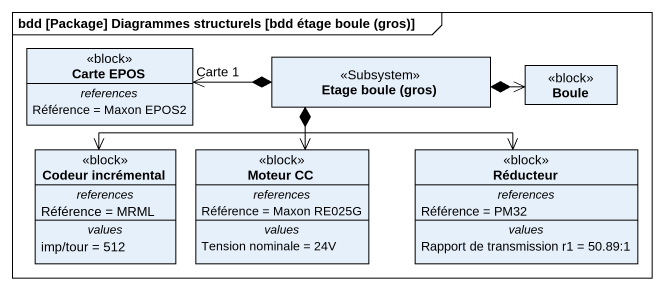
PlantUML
@startuml
mainframe bdd [Package] Diagrammes structurels [bdd étage boule (gros)]
hide circle
hide empty members
class "Carte EPOS" as Carte_EPOS <<block>> {
  -- references --
  Référence = Maxon EPOS2
}
class "Etage boule (gros)" as Etage_boule_gros <<Subsystem>>
class Boule <<block>>
class "Codeur incrémental" as Codeur_incrémental <<block>> {
  -- references --
  Référence = MRML
  -- values --
  imp/tour = 512
}
class "Moteur CC" as Moteur_CC <<block>> {
  -- references --
  Référence = Maxon RE025G
  -- values --
  Tension nominale = 24V
}
class Réducteur <<block>> {
  -- references --
  Référence = PM32
  -- values --
  Rapport de transmission r1 = 50.89:1
}
Etage_boule_gros *-left-> "Carte 1" Carte_EPOS
Etage_boule_gros *-right-> Boule
Etage_boule_gros *-left-> Codeur_incrémental
Etage_boule_gros *--> Moteur_CC
Etage_boule_gros *--> Réducteur
@enduml
